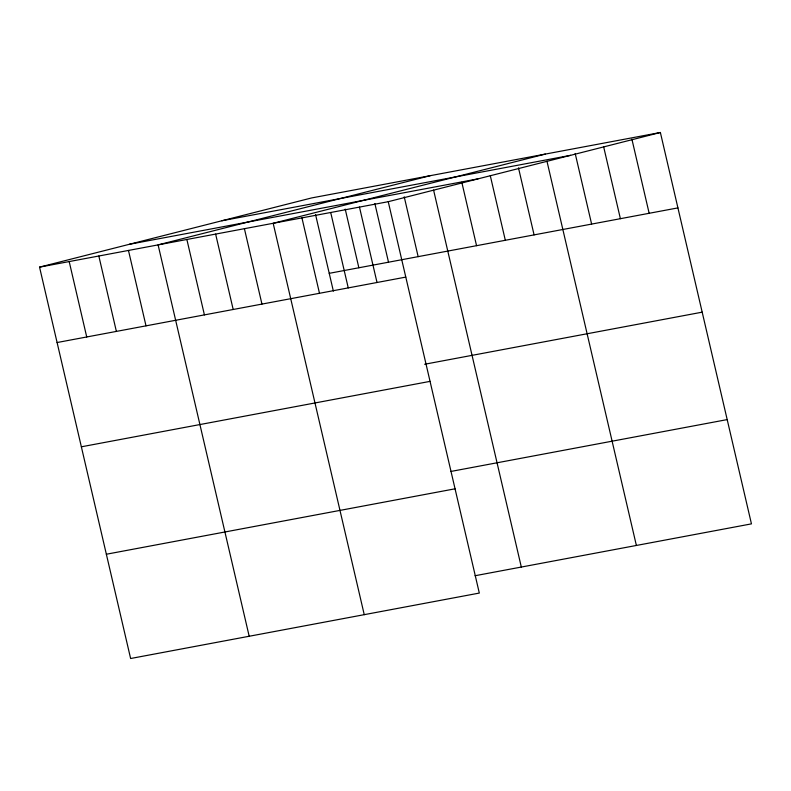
<?xml version="1.0" encoding="UTF-8"?>
<svg xmlns="http://www.w3.org/2000/svg" width="791" height="791" viewBox="0 0 791 791"><rect width="100%" height="100%" fill="white"/><g stroke="black" fill="none" stroke-linecap="round" stroke-linejoin="round"><path stroke-width="1.19" d="M39.55 267.131L388.243 201.695L479.316 593.072L130.624 658.508L39.55 267.131L311.684 197.928L660.376 132.493L751.45 523.869L475.075 575.729M430.235 175.681L158.101 244.884L249.185 636.261M545.306 154.087L273.172 223.289L364.246 614.666M388.243 201.695L660.376 132.493M221.876 220.758L570.568 155.333M129.358 244.29L478.041 178.855M329.234 273.33L677.917 207.895M57.1 342.533L405.783 277.097M424.629 364.255L702.181 312.168M81.364 446.806L430.047 381.371M450.811 471.466L727.186 419.596M106.36 554.234L455.052 488.808M631.88 139.087L649.154 213.293M603.671 146.879L620.391 218.692M575.186 153.474L591.619 224.09M546.977 161.265L636.379 545.464M518.491 167.86L534.083 234.887M490.282 175.651L505.32 240.286M461.796 182.246L476.558 245.685M433.577 190.038L521.318 567.058M404.221 196.801L418.152 256.65M374.865 203.554L388.51 262.207M359.47 207.094L377.02 282.496M345.222 209.121L358.867 267.773M330.707 212.492L348.248 287.894M315.579 214.677L333.367 291.108M301.935 217.891L319.485 293.293M244.409 228.688L261.95 304.09M215.636 234.087L233.187 309.489M186.874 239.485L204.414 314.887M128.468 250.44L146.009 325.852M98.826 256.007L116.376 331.409M69.193 261.564L86.733 336.976"/></g></svg>
